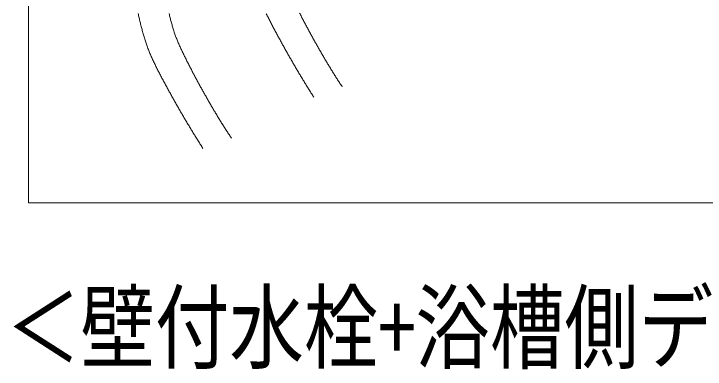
# Model space of a CAD drawing. Units: millimetres on the paper. Extents: x -305 to 305, y -152 to 152.
# Drawn here: x -127.76 to -103.4, y -66.19 to -53.67 of the extents above; entities that cross this region are included whole.
import ezdxf
from ezdxf.enums import TextEntityAlignment as Align

# ---------------------------------------------------------------- set-up
doc = ezdxf.new("R2010")
doc.units = ezdxf.units.MM
doc.linetypes.add('LONG_DASHED2', pattern=[13, 12, -1])
doc.layers.add('0-1_RV', color=7, linetype='Continuous', lineweight=9)
doc.styles.add('ＭＳ ゴシック', font='')
doc.styles.get('ＭＳ ゴシック').set_extended_font_data('MS Gothic')

msp = doc.modelspace()

# ---------------------------------------------------------------- linework, layer by layer
at = {"layer": '0-1_RV'}
msp.add_lwpolyline([(-73.255, -60.33), (-127.247, -60.33), (-127.247, -7.527), (-73.255, -7.527)], close=True, dxfattribs=at)
at = {"layer": '0-1_RV', "linetype": 'LONG_DASHED2'}
for points in [[(-123.193, -54.41), (-123.204, -54.372), (-123.215, -54.335), (-123.225, -54.298), (-123.235, -54.261), (-123.245, -54.223), (-123.255, -54.186), (-123.265, -54.148), (-123.275, -54.111), (-123.284, -54.073), (-123.294, -54.036), (-123.303, -53.998), (-123.312, -53.961), (-123.321, -53.923), (-123.33, -53.885), (-123.339, -53.848), (-123.348, -53.81), (-123.356, -53.772), (-123.365, -53.735), (-123.373, -53.697), (-123.381, -53.659)], [(-122.144, -54.204), (-122.155, -54.168), (-122.166, -54.132), (-122.177, -54.097), (-122.187, -54.061), (-122.197, -54.025), (-122.207, -53.989), (-122.217, -53.953), (-122.227, -53.917), (-122.236, -53.881), (-122.245, -53.844), (-122.255, -53.808), (-122.264, -53.772), (-122.273, -53.736), (-122.281, -53.699), (-122.29, -53.663)], [(-118.691, -54.011), (-118.708, -53.977), (-118.726, -53.942), (-118.743, -53.908), (-118.761, -53.874), (-118.778, -53.839), (-118.795, -53.805), (-118.813, -53.77), (-118.83, -53.736), (-118.847, -53.701), (-118.864, -53.667)], [(-117.641, -53.74), (-117.658, -53.707), (-117.674, -53.674), (-117.691, -53.641)], [(-116.947, -55.012), (-116.966, -54.98), (-116.984, -54.948), (-117.003, -54.915), (-117.021, -54.883), (-117.04, -54.851), (-117.058, -54.818), (-117.076, -54.786), (-117.094, -54.754), (-117.113, -54.721), (-117.131, -54.689), (-117.149, -54.657), (-117.167, -54.624), (-117.185, -54.592), (-117.203, -54.559), (-117.221, -54.527), (-117.239, -54.494), (-117.257, -54.462), (-117.275, -54.429), (-117.292, -54.396), (-117.31, -54.364), (-117.328, -54.331), (-117.346, -54.299), (-117.363, -54.266), (-117.381, -54.233), (-117.399, -54.201), (-117.416, -54.168), (-117.434, -54.135), (-117.451, -54.102), (-117.469, -54.07), (-117.486, -54.037), (-117.503, -54.004), (-117.521, -53.971), (-117.538, -53.938), (-117.555, -53.905), (-117.572, -53.872), (-117.589, -53.839), (-117.607, -53.806), (-117.624, -53.773), (-117.641, -53.74)], [(-117.966, -55.327), (-117.986, -55.294), (-118.005, -55.261), (-118.024, -55.227), (-118.043, -55.194), (-118.062, -55.16), (-118.081, -55.127), (-118.101, -55.093), (-118.12, -55.06), (-118.139, -55.026), (-118.158, -54.993), (-118.176, -54.959), (-118.195, -54.926), (-118.214, -54.892), (-118.233, -54.859), (-118.252, -54.825), (-118.271, -54.791), (-118.289, -54.758), (-118.308, -54.724), (-118.327, -54.69), (-118.345, -54.656), (-118.364, -54.623), (-118.382, -54.589), (-118.401, -54.555), (-118.419, -54.521), (-118.438, -54.487), (-118.456, -54.453), (-118.474, -54.42), (-118.493, -54.386), (-118.511, -54.352), (-118.529, -54.318), (-118.547, -54.284), (-118.565, -54.25), (-118.583, -54.216), (-118.601, -54.182), (-118.619, -54.148), (-118.637, -54.113), (-118.655, -54.079), (-118.673, -54.045), (-118.691, -54.011)], [(-121.559, -55.536), (-121.576, -55.502), (-121.593, -55.469), (-121.61, -55.436), (-121.627, -55.403), (-121.644, -55.369), (-121.661, -55.336), (-121.678, -55.303), (-121.694, -55.269), (-121.711, -55.236), (-121.728, -55.202), (-121.744, -55.169), (-121.76, -55.135), (-121.777, -55.102), (-121.793, -55.068), (-121.809, -55.035), (-121.825, -55.001), (-121.842, -54.967), (-121.858, -54.933), (-121.873, -54.9), (-121.889, -54.866), (-121.905, -54.832), (-121.92, -54.798), (-121.936, -54.764), (-121.951, -54.73), (-121.966, -54.695), (-121.98, -54.661), (-121.995, -54.626), (-122.009, -54.592), (-122.022, -54.557), (-122.036, -54.522), (-122.049, -54.487), (-122.062, -54.452), (-122.074, -54.417), (-122.086, -54.382), (-122.098, -54.346), (-122.11, -54.311), (-122.122, -54.275), (-122.133, -54.24), (-122.144, -54.204)], [(-122.612, -55.8), (-122.63, -55.765), (-122.648, -55.731), (-122.666, -55.697), (-122.683, -55.662), (-122.701, -55.628), (-122.718, -55.593), (-122.735, -55.558), (-122.753, -55.524), (-122.77, -55.489), (-122.787, -55.454), (-122.804, -55.419), (-122.82, -55.385), (-122.837, -55.35), (-122.854, -55.315), (-122.87, -55.28), (-122.887, -55.245), (-122.903, -55.209), (-122.919, -55.174), (-122.934, -55.139), (-122.95, -55.103), (-122.965, -55.068), (-122.98, -55.032), (-122.994, -54.996), (-123.008, -54.96), (-123.022, -54.924), (-123.036, -54.888), (-123.049, -54.851), (-123.063, -54.815), (-123.076, -54.778), (-123.088, -54.742), (-123.101, -54.705), (-123.113, -54.669), (-123.125, -54.632), (-123.137, -54.595), (-123.149, -54.558), (-123.16, -54.521), (-123.171, -54.484), (-123.182, -54.447), (-123.193, -54.41)], [(-116.186, -56.244), (-116.207, -56.213), (-116.228, -56.182), (-116.248, -56.151), (-116.269, -56.12), (-116.289, -56.089), (-116.31, -56.058), (-116.33, -56.027), (-116.35, -55.996), (-116.371, -55.965), (-116.391, -55.934), (-116.411, -55.902), (-116.431, -55.871), (-116.45, -55.84), (-116.47, -55.808), (-116.49, -55.777), (-116.51, -55.745), (-116.529, -55.714), (-116.549, -55.682), (-116.568, -55.65), (-116.588, -55.619), (-116.607, -55.587), (-116.626, -55.555), (-116.646, -55.524), (-116.665, -55.492), (-116.684, -55.46), (-116.703, -55.428), (-116.722, -55.396), (-116.741, -55.365), (-116.76, -55.333), (-116.779, -55.301), (-116.798, -55.269), (-116.817, -55.237), (-116.836, -55.205), (-116.854, -55.173), (-116.873, -55.141), (-116.892, -55.108), (-116.91, -55.076), (-116.929, -55.044), (-116.947, -55.012)], [(-120.86, -56.814), (-120.879, -56.781), (-120.898, -56.749), (-120.916, -56.717), (-120.935, -56.684), (-120.953, -56.652), (-120.972, -56.619), (-120.99, -56.587), (-121.008, -56.554), (-121.027, -56.522), (-121.045, -56.489), (-121.063, -56.457), (-121.082, -56.424), (-121.1, -56.391), (-121.118, -56.359), (-121.136, -56.326), (-121.154, -56.293), (-121.172, -56.261), (-121.19, -56.228), (-121.208, -56.195), (-121.226, -56.162), (-121.244, -56.13), (-121.262, -56.097), (-121.28, -56.064), (-121.297, -56.031), (-121.315, -55.998), (-121.333, -55.965), (-121.35, -55.932), (-121.368, -55.899), (-121.386, -55.867), (-121.403, -55.834), (-121.421, -55.801), (-121.438, -55.768), (-121.455, -55.734), (-121.473, -55.701), (-121.49, -55.668), (-121.507, -55.635), (-121.525, -55.602), (-121.542, -55.569), (-121.559, -55.536)], [(-117.187, -56.612), (-117.208, -56.58), (-117.229, -56.548), (-117.25, -56.515), (-117.27, -56.482), (-117.291, -56.45), (-117.311, -56.417), (-117.332, -56.385), (-117.352, -56.352), (-117.373, -56.319), (-117.393, -56.287), (-117.413, -56.254), (-117.434, -56.221), (-117.454, -56.188), (-117.474, -56.155), (-117.494, -56.123), (-117.514, -56.09), (-117.534, -56.057), (-117.554, -56.024), (-117.574, -55.991), (-117.594, -55.958), (-117.614, -55.925), (-117.634, -55.892), (-117.654, -55.859), (-117.674, -55.826), (-117.693, -55.793), (-117.713, -55.76), (-117.733, -55.727), (-117.752, -55.693), (-117.772, -55.66), (-117.792, -55.627), (-117.811, -55.594), (-117.831, -55.561), (-117.85, -55.527), (-117.87, -55.494), (-117.889, -55.461), (-117.908, -55.427), (-117.928, -55.394), (-117.947, -55.361), (-117.966, -55.327)], [(-121.884, -57.121), (-121.903, -57.088), (-121.923, -57.054), (-121.942, -57.021), (-121.961, -56.987), (-121.98, -56.954), (-122, -56.92), (-122.019, -56.887), (-122.038, -56.853), (-122.057, -56.819), (-122.076, -56.786), (-122.095, -56.752), (-122.114, -56.718), (-122.133, -56.684), (-122.152, -56.651), (-122.171, -56.617), (-122.19, -56.583), (-122.209, -56.549), (-122.227, -56.516), (-122.246, -56.482), (-122.265, -56.448), (-122.284, -56.414), (-122.302, -56.38), (-122.321, -56.346), (-122.339, -56.312), (-122.358, -56.278), (-122.376, -56.244), (-122.395, -56.21), (-122.413, -56.176), (-122.432, -56.142), (-122.45, -56.108), (-122.468, -56.074), (-122.486, -56.04), (-122.505, -56.005), (-122.523, -55.971), (-122.541, -55.937), (-122.559, -55.903), (-122.577, -55.868), (-122.595, -55.834), (-122.612, -55.8)], [(-120.092, -58.051), (-120.113, -58.02), (-120.133, -57.989), (-120.154, -57.958), (-120.175, -57.927), (-120.196, -57.896), (-120.217, -57.865), (-120.237, -57.833), (-120.258, -57.802), (-120.278, -57.771), (-120.298, -57.74), (-120.319, -57.708), (-120.339, -57.677), (-120.359, -57.645), (-120.379, -57.614), (-120.399, -57.582), (-120.419, -57.55), (-120.438, -57.519), (-120.458, -57.487), (-120.478, -57.455), (-120.497, -57.424), (-120.517, -57.392), (-120.536, -57.36), (-120.556, -57.328), (-120.575, -57.296), (-120.595, -57.264), (-120.614, -57.232), (-120.633, -57.2), (-120.652, -57.168), (-120.671, -57.136), (-120.691, -57.104), (-120.71, -57.072), (-120.729, -57.04), (-120.748, -57.007), (-120.766, -56.975), (-120.785, -56.943), (-120.804, -56.911), (-120.823, -56.878), (-120.842, -56.846), (-120.86, -56.814)], [(-121.1, -58.411), (-121.121, -58.378), (-121.142, -58.346), (-121.162, -58.313), (-121.183, -58.281), (-121.204, -58.248), (-121.225, -58.215), (-121.245, -58.182), (-121.266, -58.15), (-121.286, -58.117), (-121.307, -58.084), (-121.327, -58.051), (-121.348, -58.018), (-121.368, -57.985), (-121.388, -57.952), (-121.409, -57.92), (-121.429, -57.887), (-121.449, -57.853), (-121.469, -57.82), (-121.489, -57.787), (-121.509, -57.754), (-121.529, -57.721), (-121.549, -57.688), (-121.569, -57.655), (-121.589, -57.622), (-121.609, -57.588), (-121.629, -57.555), (-121.649, -57.522), (-121.669, -57.489), (-121.688, -57.455), (-121.708, -57.422), (-121.728, -57.389), (-121.747, -57.355), (-121.767, -57.322), (-121.787, -57.289), (-121.806, -57.255), (-121.826, -57.222), (-121.845, -57.188), (-121.864, -57.155), (-121.884, -57.121)]]:
    msp.add_lwpolyline(points, dxfattribs=at)

# ---------------------------------------------------------------- texts
at = {"layer": '0-1_RV', "style": 'ＭＳ ゴシック', "width": 0.8}
msp.add_text('＜壁付水栓+浴槽側デッキ水栓＞', height=2.405, dxfattribs=at).set_placement((-128.039, -66.644), align=Align.BOTTOM_LEFT)

doc.saveas('drawing.dxf')
